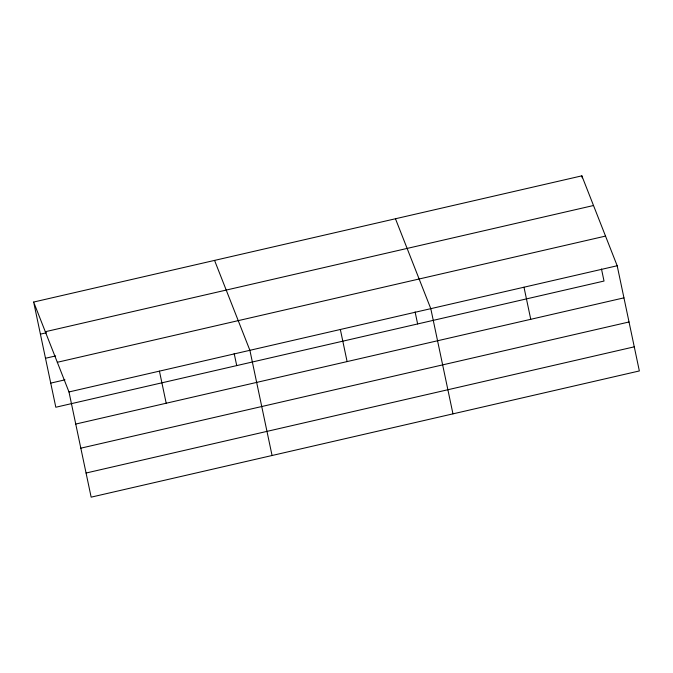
<?xml version="1.0" encoding="UTF-8"?>
<svg xmlns="http://www.w3.org/2000/svg" width="673" height="673" viewBox="0 0 673 673"><rect width="100%" height="100%" fill="white"/><g stroke="black" fill="none" stroke-linecap="round" stroke-linejoin="round"><path stroke-width="1.01" d="M33.65 302.051L581.851 175.846L617.183 265.759L639.35 370.949L91.149 497.154L68.983 391.955L33.65 302.051L55.817 407.241L604.018 281.045L601.477 268.981M45.31 331.722L593.51 205.517M40.414 334.144L46.513 332.74M45.495 358.263L55.657 355.924M57.323 362.284L605.523 236.088M50.736 383.114L64.961 379.841M68.983 391.955L617.183 265.759M75.746 424.057L623.947 297.853M80.827 448.176L629.028 321.98M86.068 473.026L634.269 346.831M395.463 218.759L430.796 308.671L452.963 413.861M214.552 260.401L249.893 350.313L272.06 455.503M581.851 175.846L582.271 177.857M523.989 287.211L530.753 319.313M415.09 311.885L417.63 323.949M340.345 329.492L347.108 361.586M234.179 353.535L236.719 365.59M159.434 371.134L166.197 403.228"/></g></svg>
